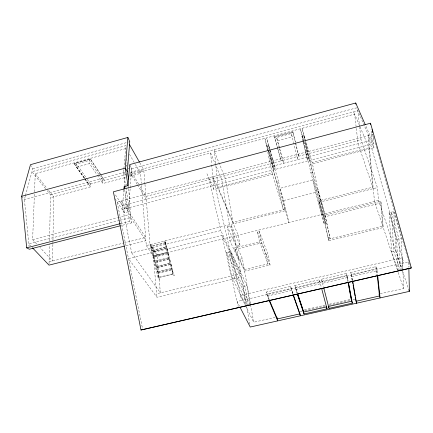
<?xml version="1.0" encoding="UTF-8"?>
<svg xmlns="http://www.w3.org/2000/svg" width="433" height="433" viewBox="0 0 433 433"><rect width="100%" height="100%" fill="white"/><g stroke="black" fill="none" stroke-linecap="round" stroke-linejoin="round"><path stroke-width="0.32" stroke-dasharray="2.17 1.62" d="M52.95 240.721L52.577 261.002L39.879 247.411M52.961 240.044L53.752 196.777L47.441 188.891M49.032 263.832L49.459 244.309M49.53 240.927L50.537 194.85L46.315 189.589M36.708 244.012L32.627 239.644L34.494 192.501M34.521 191.83L35.246 173.644L126.117 148.481M115.016 198.758L124.379 212.776L128.374 211.737L130.154 188.474M130.203 187.803L131.231 174.412L137.185 184.339M130.008 165.19L131.654 168.848L131.416 172.02L138.528 183.938M126.176 208.397L126.49 204.544L128.666 207.889L124.704 208.923L114.837 194.011M124.379 212.776L126.29 190.033M126.68 185.335L126.793 183.993M125.776 186.764L123.546 172.605L123.838 169.314M123.898 168.654L125.927 145.618L31.945 171.712L45.893 189.064M123.887 189.935L122.501 205.594L372.028 140.081L371.049 129.061M124.174 186.672L125.299 173.979M25.276 196.236L24.4 199.461L29.065 246.594M25.45 195.592L32.767 168.691L31.127 165.823M32.767 168.691L127.795 142.24M128.444 142.062L129.748 141.699M100.299 173.877L90.356 158.911L74.195 163.382L74.2 163.712L90.362 159.241L104.358 180.301L125.548 174.575M90.362 159.241L90.356 158.911L89.431 160.405L76.527 163.972L76.554 167.165L89.501 163.593L96.949 174.672M127.275 165.249L126.041 165.585L126.598 166.802M128.044 168.464L129.884 167.966M131.654 168.848L356.538 107.839L373.966 147.745L310.591 164.259L316.274 190.136L323.657 217.106L328.761 240.699L383.237 227.579L381.235 202.893L380.704 201.34L325.123 215.087L330.141 238.762L325.172 215.834L321.21 201.459L319.365 201.924L324.084 223.531L325.843 223.098L321.21 201.459M124.812 172.264L24.4 199.461L22.045 196.755M130.181 172.356L357.82 110.778L359.569 126.609M84.971 178.705L88.825 184.177L90.367 183.754L90.437 186.888L50.477 197.659M99.076 174.845L102.789 180.399L104.348 179.976L104.358 180.301M50.537 194.85L88.83 184.501L88.825 184.177M90.378 184.085L102.8 180.723M130.046 173.362L143.734 169.66L144.914 183.711M129.992 174.748L210.671 152.968L221.712 179.581L229.414 224.732L234.426 236.093L240.954 273.667L156.611 293.736M215.629 163.23L214.546 151.923L264.888 138.338L268.536 150.597M324.084 223.531L315.614 192.42L312.832 179.901L280.113 188.295L283.734 200.495L288.925 222.6L274.262 173.725L266.647 137.862L300.258 128.79L310.591 164.259M304.48 139.329L302.045 128.309L354.627 114.117L368.965 147.772L372.781 187.213L318.547 200.836M129.77 175.571L131.627 175.073L131.107 167.631M274.538 137.147L292.989 132.173L292.897 131.821L274.452 136.796L281.125 160.838L145.975 196.425L138.863 184.507M97.317 175.224L102.902 183.532L125.619 177.411M130.16 176.182L140.541 173.384L134.501 162.96M279.372 147.913L277.434 140.844L292.215 136.877L291.333 133.521L292.897 131.821L295.393 142.213M268 150.614L266.809 145.434L268.563 144.963L269.867 149.401M303.181 141.196L302.017 136L303.798 135.518L305.227 140.687M268.151 151.263L269.791 158.386L271.567 157.915L268.563 144.963M321.627 214.497L318.942 202.281L310.867 172.707L305.563 148.92L307.37 148.438L305.406 141.337M373.912 138.376L372.813 134.479L117.137 201.935L142.755 329.838M281.125 160.838L281.044 160.497L282.798 160.037L279.621 148.438M295.544 142.863L298.662 155.858L296.897 156.324L297.758 159.62L293.72 143.291M282.884 160.378L296.984 156.665M298.662 155.858L298.754 156.199L361.03 139.799L359.644 127.27M268.13 149.861L273.786 168.848L275.458 168.41L266.647 137.862M300.258 128.79L307.408 160.048L309.108 159.604L305.233 142.029M122.155 209.453L373.614 143.675L365.777 125.862M285.017 209.258L233.035 222.313L217.929 187.175L272.119 173.038L264.888 138.338M320.333 200.387L312.177 162.586L368.965 147.772M206.952 173.779L213.864 189.459L274.262 173.725M32.627 239.644L117.365 217.631M118.014 217.458L130.403 214.243L145.65 237.463L124.677 242.767M119.524 220.457L28.8 243.952L30.64 245.874M120.179 220.289L130.62 217.588L145.91 240.71L124.958 245.987M269.791 158.386L276.73 181.53L278.424 181.091L285.358 210.703L146.294 245.581L141.396 184.068M310.867 172.707L312.594 172.258L307.37 148.438M120.466 223.634L129.586 221.279L131.459 222.935L120.986 225.631M316.274 190.136L318.109 189.67L325.123 215.087M283.734 200.495L315.614 192.42M49.075 261.889L124.022 242.935M318.942 202.281L377.424 187.613L361.03 139.799M150.781 245.387L158.77 277.483L159.842 279.036L159.149 279.204L158.072 277.65L150.089 245.56L150.781 245.387L150.706 244.472L157.672 255.102M165.384 241.728L173.422 273.937L174.439 275.512L173.741 275.68L172.718 274.105L164.686 241.901L165.384 241.728L165.292 240.813M227.46 226.768L231.449 225.766L240.017 245.354L236.196 246.29L227.46 226.768L229.75 240.385L238.502 259.546L242.377 258.615L253.7 322.233L275.02 317.432M165.558 242.55L151.712 246.014L152.08 250.306L152.319 250.664L166.212 247.205L165.558 242.55L166.212 247.205M151.079 246.269L151.442 250.561M165.779 242.913L151.951 246.377L152.319 250.664M128.374 211.737L121.218 200.858L131.697 252.829L220.808 230.562L240.954 273.667M152.08 250.306L165.985 246.842M153.044 251.367L166.894 247.92L167.116 248.282L167.555 252.596L153.655 256.038L153.044 251.367L153.655 256.038M153.282 251.725L167.116 248.282M241.565 277.18L221.912 235.373L128.487 258.598L156.914 297.244L241.565 277.18L246.301 304.437M153.417 255.686L167.333 252.239L167.555 252.596M146.294 245.581L153.374 256.168L378.529 200.409L377.424 187.613M154.381 256.72L168.237 253.294L168.459 253.646L168.902 257.987L154.992 261.413L154.381 256.72L154.992 261.413M154.613 257.072L168.459 253.646M259.47 241.814L257.478 231.817L259.307 231.363L267.767 253.808L270.068 265.034L244.596 271.107L234.783 249.516L234.507 247.925L259.47 241.814L268 263.913L244.326 269.564L234.507 247.925M328.761 240.699L323.299 216.3L325.172 215.834M323.657 217.106L381.235 202.893M229.75 240.385L233.804 239.384L242.377 258.615M154.754 261.067L168.681 257.635L168.902 257.987M155.712 262.079L169.574 258.669L169.796 259.015L170.245 263.383L156.329 266.788L155.712 262.079L156.329 266.788M155.945 262.425L169.796 259.015M156.096 266.447L170.023 263.037L170.245 263.383M157.044 267.437L170.916 264.043L171.138 264.39L171.592 268.779L157.666 272.168L157.044 267.437L157.666 272.168M157.276 267.778L171.138 264.39M234.783 249.516L261.64 242.951L270.068 265.034M246.345 306.342L232.483 278.408L226.519 252.39L230.876 251.324L246.929 285.737L250.426 305.406L236.883 277.364L230.876 251.324M389.078 212.711L396.579 239.476L398.214 271.486L391.627 251.795L389.078 212.711L393.797 211.558L401.342 238.345L402.56 269.142M157.433 271.832L171.371 268.438L171.592 268.779M158.381 272.795L172.258 269.423L172.48 269.764L172.94 274.181L159.008 277.553L158.381 272.795L158.608 273.136L172.48 269.764M158.776 277.217L172.718 273.84L172.94 274.181M158.072 277.65L158.77 277.483M172.718 274.105L173.422 273.937M327.9 237.528L329.686 237.1M257.478 231.817L266.03 254.225L267.767 253.808M328.349 239.189L382.734 226.069L380.704 201.34M232.483 278.408L236.883 277.364M396.579 239.476L401.342 238.345M226.519 252.39L242.929 286.678L246.929 285.737M391.627 251.795L395.924 250.788L393.797 211.558M240.017 245.354L238.199 235.157L212.987 176.642L240.38 295.463L402.414 257.781L368.185 135.697L374.485 201.41L397.386 269.889M268.823 299.793L267.253 296.075L266.452 292.004L290.63 286.397L293.293 294.056M297.049 293.26L294.862 285.417L319.375 279.734L321.421 287.653M347.504 277.548L322.558 283.306L321.524 279.236L346.362 273.472L348.246 281.488M352.099 280.324L350.708 272.465L375.904 266.625L377.181 270.695L377.603 274.679M319.89 281.764L295.322 287.447L297.227 293.125M322.038 281.266L346.93 275.507L348.045 281.439M267.253 296.075L291.528 290.467L292.854 294.267M295.782 289.488L320.404 283.804L319.375 279.734M352.559 280.438L351.872 276.535L377.181 270.695M304.448 309.811L325.383 305.092M329.329 304.204L349.934 299.56M300.161 311.771L302.137 311.327M304.767 310.732L325.172 306.136M329.123 305.249L350.183 300.507M352.819 299.912L354.795 299.468M380.179 293.753L403.605 288.481L402.874 269.624M35.246 173.644L47.018 188.366M131.697 252.829L160.378 292.838L156.995 255.27L150.013 244.645M84.587 178.158L74.195 163.382L76.527 163.972L86.909 178.807M74.2 163.712L88.83 184.501M76.554 167.165L84.267 178.125M84.651 178.672L90.437 186.888M87.293 179.359L90.367 183.754M98.708 174.288L89.431 160.405L89.501 163.593M100.667 174.434L104.348 179.976M123.546 172.605L125.186 175.273M137.537 184.918L146.224 199.402M129.472 154.272L134.165 162.38M139.767 162.673L143.734 169.66M239.514 306.255L237.062 301.503L408.703 261.813L374.642 140.974M240.38 295.463L253.7 322.233M269.212 299.636L266.852 294.034L291.079 288.427L293.071 294.148M266.452 292.004L269.526 299.317M214.546 151.923L225.393 178.618L233.29 223.764M353.68 111.898L354.719 114.897M402.457 258.847L403.859 262.934M395.924 250.788L402.181 269.207M378.529 200.409L402.214 270.224M402.43 270.869L408.952 290.083M373.268 188.658L358.107 143.778L354.627 114.117M398.246 272.454L403.605 288.481M294.862 285.417L297.623 293.65M272.119 173.038L283.263 209.696L276.73 181.53M268.731 151.241L273.786 168.848M266.809 145.434L267.94 149.233M302.045 128.309L312.177 162.586M271.567 157.915L278.424 181.091M270.051 150.035L275.458 168.41M350.708 272.465L351.872 276.535M408.871 262.403L410.549 268.357M277.661 148.324L274.452 136.796L276.611 137.483L291.333 133.521L293.644 142.722M277.84 148.968L281.044 160.497M309.108 159.604L305.054 141.927M312.594 172.258L320.729 201.832M302.017 136L303.436 141.163M303.609 141.813L305.563 148.92M325.843 223.098L323.364 214.07L318.109 189.67M319.365 201.924L323.299 216.3M279.442 147.794L276.611 137.483L277.434 140.844M279.55 148.557L283.604 163.333L282.798 160.037M321.524 279.236L323.554 287.166M292.989 132.173L298.754 156.199M208.711 177.774L220.808 230.562M221.912 235.373L238.226 306.586M303.327 141.845L307.408 160.048M303.798 135.518L304.659 139.426M290.63 286.397L291.528 290.467M266.03 254.225L268 263.913M259.307 231.363L261.64 242.951M346.362 273.472L347.856 281.412M352.327 280.373L351.293 274.495L376.537 268.655L377.181 274.652M246.767 307.094L249.771 324.382M242.929 286.678L246.117 305.032M231.449 225.766L233.804 239.384M240.84 296.394L241.533 300.47M214.324 149.591L214.833 152.627M125.879 187.419L131.459 222.935M124.693 189.995L129.586 221.279M375.904 266.625L376.775 274.652M172.258 269.423L172.718 273.84M170.916 264.043L171.371 268.438M169.574 258.669L170.023 263.037M168.237 253.294L168.681 257.635M166.894 247.92L167.333 252.239M164.594 240.992L164.686 241.901M215.888 165.893L217.929 187.175M210.671 152.968L211.656 164.248M211.715 164.913L213.864 189.459M372.813 134.479L373.966 147.745M153.374 256.168L156.914 297.244M144.968 184.382L150.089 245.56M140.319 170.586L141.342 183.397M126.772 158.559L127.21 165.271M128.574 186.163L128.704 188.171M128.747 188.837L130.62 217.588M402.414 257.781L402.847 268.953M102.789 180.399L102.902 183.532M408.72 262.485L408.828 267.183M248.385 305.877L234.681 277.883L228.694 251.86L244.932 286.208L248.385 305.877M400.411 270.982L393.776 251.292L391.437 212.138L398.961 238.913L400.411 270.982"/><path stroke-width="0.65" d="M128.547 179.202L127.334 171.576L129.748 141.699L127.876 137.445L30.472 164.675L21.65 196.306L26.678 247.838L29.325 249.235L120.331 225.799M123.946 189.281L124.174 186.672L128.027 185.643L129.738 164.578L355.72 102.994L365.236 124.628M127.876 137.445L125.251 168.134L128.027 185.643M411.35 267.919L140.985 330.006L113.376 191.803L370.529 123.226L411.35 267.919L140.985 330.006M21.65 196.306L125.251 168.134L127.334 171.576M26.678 247.838L120.466 223.634M124.303 246.155L49.005 265.131L32.475 247.8M352.31 303.165L351.764 301.211L328.539 306.434L329.031 308.388L352.31 303.165L348.489 282.803M293.076 294.9L300.372 315.798L299.939 313.855L277.347 318.932L269.478 300.258M297.471 294.516L304.031 313.995L327.023 308.837L326.531 306.889L303.582 312.047L297.65 294.386M408.86 268.525L409.385 291.366L250.231 327.039L240.126 307.441M129.51 144.627L139.437 162.094M269.088 300.415L277.742 320.875L277.088 317.638M293.514 295.42L299.939 313.855M408.952 290.083L409.385 291.366M297.834 294.283L302.927 309.476M379.027 294.532L380.071 297.936L377.673 275.345M356.186 301.909L356.548 303.208L352.673 281.093M321.589 288.297L327.023 308.837M323.873 288.367L329.031 308.388M303.138 310.109L304.031 313.995M348.294 282.754L351.764 301.211M348.105 282.733L348.603 285.379M348.852 286.7L349.474 290.007M349.729 291.333L351.223 299.268M352.668 282.332L352.9 283.637M353.128 284.941L353.36 286.245M353.588 287.55L355.082 296.037M355.309 297.341L356.002 301.26L379.476 295.988L377.257 275.323M355.72 102.994L355.926 104.207M124.174 186.672L124.385 188.003M370.529 123.226L370.643 124.525M372.418 129.938L372.645 132.53"/></g></svg>
